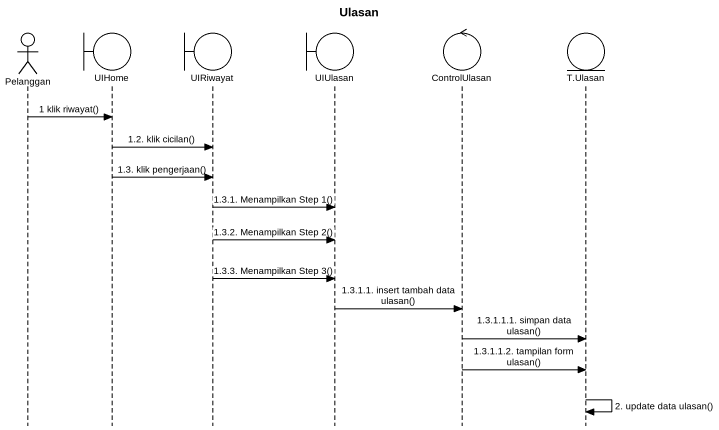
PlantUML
@startuml
title Ulasan
hide footbox
actor Pelanggan
boundary UIHome
boundary UIRiwayat
boundary UIUlasan
control ControlUlasan
entity "T.Ulasan" as T_Ulasan

Pelanggan -> UIHome : 1 klik riwayat()
UIHome -> UIRiwayat : 1.2. klik cicilan()
UIHome -> UIRiwayat : 1.3. klik pengerjaan()
UIRiwayat -> UIUlasan : 1.3.1. Menampilkan Step 1()
UIRiwayat -> UIUlasan : 1.3.2. Menampilkan Step 2()
UIRiwayat -> UIUlasan : 1.3.3. Menampilkan Step 3()
UIUlasan -> ControlUlasan : 1.3.1.1. insert tambah data ulasan()
ControlUlasan -> T_Ulasan : 1.3.1.1.1. simpan data ulasan()
ControlUlasan -> T_Ulasan : 1.3.1.1.2. tampilan form ulasan()
T_Ulasan -> T_Ulasan : 2. update data ulasan()
@enduml
